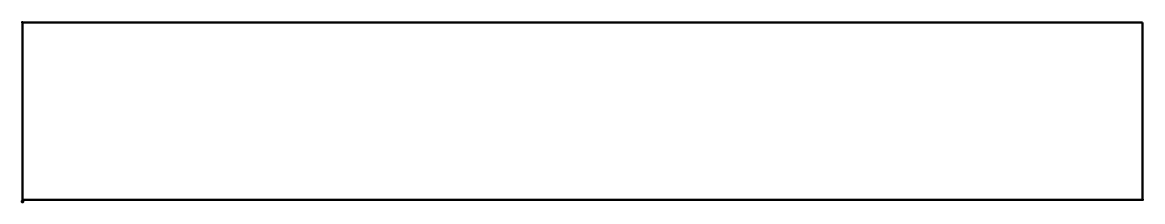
# Model space of a CAD drawing. Header units: millimetres. Extents: x 0 to 15.9, y 0 to 2.5.
import ezdxf

# ---------------------------------------------------------------- set-up
doc = ezdxf.new("R2010")
doc.units = ezdxf.units.MM
doc.layers.add('1', color=7, linetype='Continuous', true_color=0xffffff)
doc.layers.add('61', color=7, linetype='Continuous', true_color=0xffffff)

msp = doc.modelspace()

# ---------------------------------------------------------------- linework, layer by layer
at = {"layer": '1', "color": 163, "linetype": 'Continuous', "lineweight": 50}
for p, q in [((0, 0.0254), (0, 2.54)), ((0, 2.54), (15.875, 2.54)), ((15.875, 2.54), (15.875, 0.0254)), ((15.875, 0.0254), (0, 0.0254))]:
    msp.add_line(p, q, dxfattribs=at)
for p in [(0, 2.54), (15.875, 0.0254)]:
    msp.add_point(p, dxfattribs=at)
at = {"layer": '61', "color": 23, "linetype": 'Continuous', "lineweight": 70}
msp.add_point((0, 0), dxfattribs=at)

doc.saveas('drawing.dxf')
